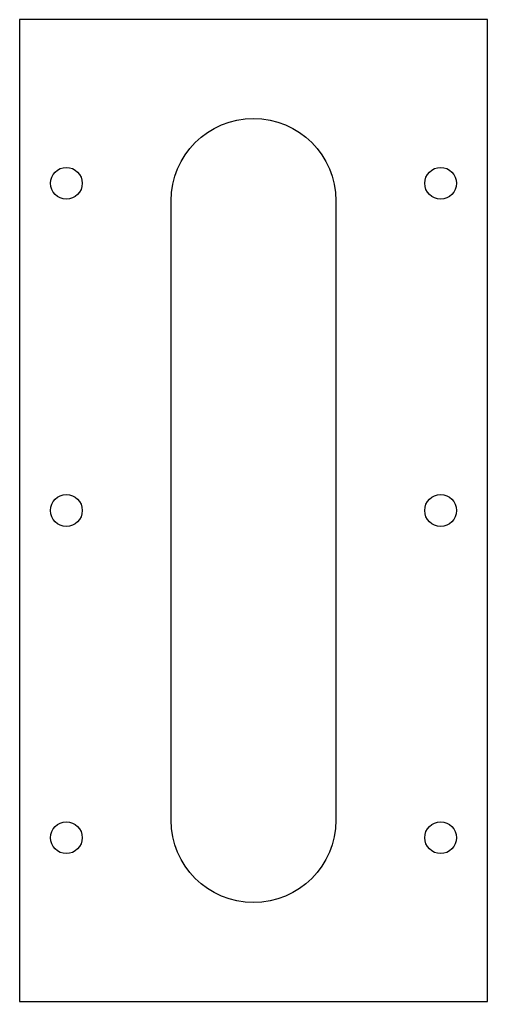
# Model space of a CAD drawing. Extents: x 0 to 100, y 0 to 210.
import ezdxf

# ---------------------------------------------------------------- set-up
doc = ezdxf.new("R2010")
doc.units = 0
doc.layers.get('0').update_dxf_attribs({"linetype": 'CONTINUOUS'})

msp = doc.modelspace()

# ---------------------------------------------------------------- linework, layer by layer
msp.add_lwpolyline([(0, 0), (100, 0), (100, 210), (0, 210)], close=True)
msp.add_lwpolyline([(32.4, 38.75), (32.4, 171.25, -1), (67.6, 171.25), (67.6, 38.75, -1)], format="xyb", close=True)
for centre in [(10, 175), (90, 175), (10, 105), (90, 105), (10, 35), (90, 35)]:
    msp.add_circle(centre, 3.4)

doc.saveas('drawing.dxf')
